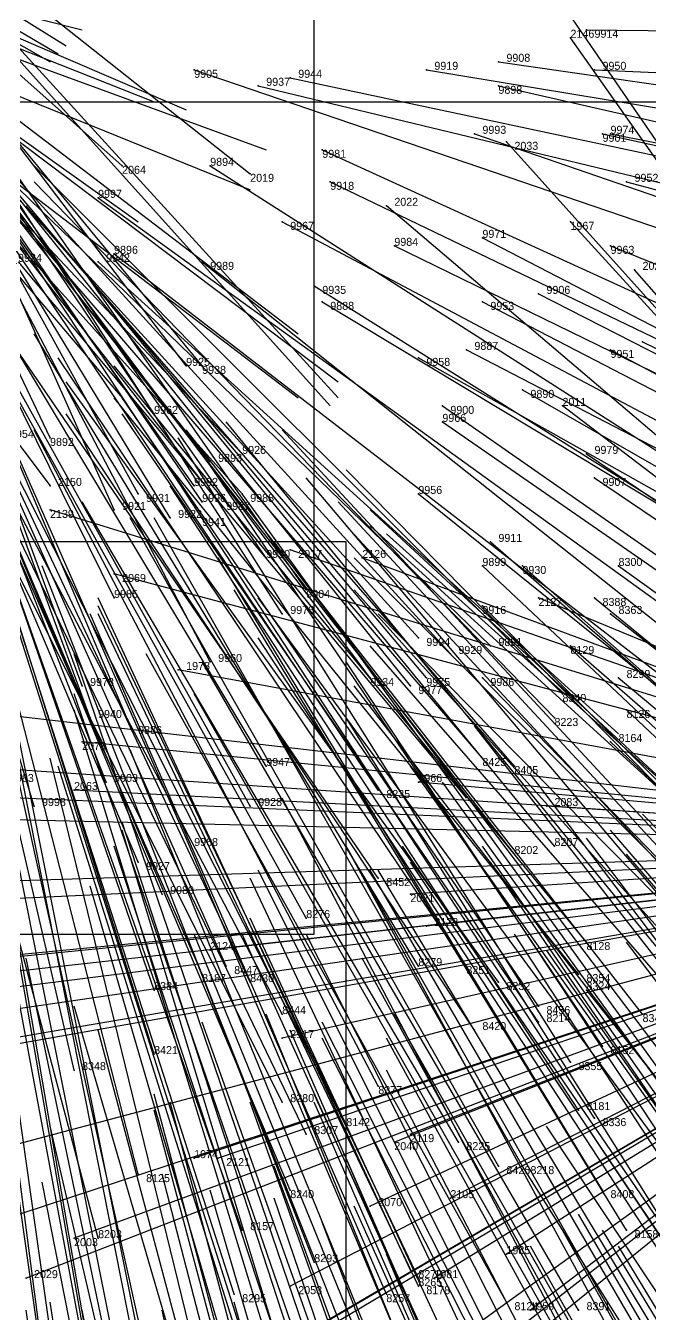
# Model space of a CAD drawing. Extents: x -0.5 to 0.59, y -0.5 to 0.59.
# Drawn here: x 0.025 to 0.103, y -0.1665 to -0.0055 of the extents above; entities that cross this region are included whole.
import ezdxf

# ---------------------------------------------------------------- set-up
doc = ezdxf.new("R2010")
doc.units = 0
for name, color, linetype in [('Clients', 3, 'CONTINUOUS'), ('Facilities', 3, 'CONTINUOUS'), ('Facilities_lines', 3, 'CONTINUOUS'), ('Min_max_boxes', 1, 'CONTINUOUS'), ('Normals', 1, 'CONTINUOUS'), ('Source_points', 5, 'CONTINUOUS'), ('Text', 3, 'CONTINUOUS')]:
    doc.layers.add(name, color=color, linetype=linetype)

msp = doc.modelspace()

# ---------------------------------------------------------------- linework, layer by layer
at = {"layer": 'Clients', "color": 5}
for p in [(0.093, -0.007, -1.25), (0.085, -0.02, -1.25), (0.037, -0.023, -1.25), (0.053, -0.024, -1.25), (0.07, -0.028, -1.25), (0.093, -0.03, -1.25), (0.101, -0.036, -1.25), (0.092, -0.053, -1.25), (0.028, -0.063, -1.25), (0.028, -0.066, -1.25), (0.058, -0.071, -1.25), (0.067, -0.072, -1.25), (0.036, -0.074, -1.25), (0.089, -0.077, -1.25), (0.044, -0.086, -1.25), (0.032, -0.095, -1.25), (0.031, -0.101, -1.25), (0.074, -0.1, -1.25), (0.09, -0.103, -1.25), (0.073, -0.114, -1.25), (0.075, -0.118, -1.25), (0.048, -0.121, -1.25), (0.057, -0.132, -1.25), (0.073, -0.144, -1.25), (0.071, -0.145, -1.25), (0.046, -0.147, -1.25), (0.049, -0.147, -1.25), (0.078, -0.152, -1.25), (0.068, -0.153, -1.25), (0.031, -0.157, -1.25), (0.085, -0.159, -1.25), (0.025, -0.162, -1.25), (0.076, -0.162, -1.25), (0.058, -0.163, -1.25), (0.088, -0.166, -1.25)]:
    msp.add_point(p, dxfattribs=at)
at = {"layer": 'Facilities', "color": 3}
for p in [(0.095, -0.006, -0.238), (0.046, -0.011, -0.118), (0.075, -0.011, -0.191), (0.084, -0.01, -0.212), (0.096, -0.011, -0.242), (0.058, -0.012, -0.149), (0.054, -0.013, -0.14), (0.084, -0.013, -0.212), (0.081, -0.019, -0.209), (0.097, -0.019, -0.246), (0.098, -0.019, -0.249), (0.062, -0.021, -0.163), (0.048, -0.023, -0.132), (0.063, -0.025, -0.17), (0.1, -0.025, -0.258), (0.034, -0.027, -0.108), (0.057, -0.03, -0.161), (0.082, -0.032, -0.218), (0.071, -0.033, -0.194), (0.098, -0.033, -0.258), (0.034, -0.035, -0.122), (0.036, -0.034, -0.123), (0.047, -0.035, -0.148), (0.061, -0.038, -0.181), (0.062, -0.04, -0.185), (0.082, -0.04, -0.228), (0.089, -0.039, -0.244), (0.102, -0.045, -0.28), (0.08, -0.046, -0.231), (0.098, -0.046, -0.27), (0.045, -0.048, -0.164), (0.047, -0.048, -0.168), (0.074, -0.047, -0.22), (0.087, -0.051, -0.253), (0.077, -0.053, -0.235), (0.041, -0.054, -0.169), (0.077, -0.055, -0.235), (0.028, -0.057, -0.159), (0.052, -0.059, -0.195), (0.095, -0.059, -0.28), (0.048, -0.06, -0.192), (0.096, -0.062, -0.286), (0.039, -0.064, -0.188), (0.046, -0.063, -0.195), (0.052, -0.064, -0.207), (0.074, -0.064, -0.244), (0.036, -0.066, -0.188), (0.047, -0.065, -0.199), (0.049, -0.065, -0.204), (0.043, -0.067, -0.199), (0.047, -0.067, -0.205), (0.083, -0.07, -0.272), (0.055, -0.072, -0.226), (0.082, -0.073, -0.274), (0.087, -0.073, -0.284), (0.099, -0.073, -0.307), (0.036, -0.077, -0.212), (0.06, -0.076, -0.242), (0.096, -0.077, -0.308), (0.082, -0.078, -0.283), (0.057, -0.079, -0.244), (0.098, -0.079, -0.314), (0.074, -0.082, -0.278), (0.083, -0.083, -0.294), (0.093, -0.083, -0.312), (0.048, -0.085, -0.244), (0.078, -0.084, -0.286), (0.032, -0.088, -0.234), (0.068, -0.087, -0.277), (0.073, -0.088, -0.287), (0.075, -0.087, -0.287), (0.082, -0.087, -0.3), (0.099, -0.087, -0.329), (0.092, -0.089, -0.32), (0.1, -0.091, -0.338), (0.033, -0.092, -0.244), (0.038, -0.093, -0.253), (0.091, -0.092, -0.324), (0.098, -0.095, -0.342), (0.055, -0.098, -0.28), (0.082, -0.097, -0.317), (0.086, -0.098, -0.327), (0.035, -0.1, -0.264), (0.069, -0.101, -0.306), (0.026, -0.103, -0.266), (0.053, -0.103, -0.289), (0.045, -0.107, -0.291), (0.086, -0.109, -0.346), (0.091, -0.108, -0.352), (0.039, -0.11, -0.292), (0.069, -0.112, -0.33), (0.042, -0.114, -0.303), (0.06, -0.117, -0.328), (0.095, -0.12, -0.383), (0.05, -0.123, -0.332), (0.074, -0.123, -0.358), (0.08, -0.123, -0.367), (0.047, -0.124, -0.332), (0.053, -0.125, -0.339), (0.084, -0.125, -0.377), (0.094, -0.124, -0.39), (0.041, -0.126, -0.331), (0.095, -0.126, -0.393), (0.089, -0.128, -0.391), (0.057, -0.129, -0.352), (0.089, -0.13, -0.394), (0.102, -0.129, -0.411), (0.081, -0.131, -0.385), (0.097, -0.133, -0.412), (0.041, -0.134, -0.349), (0.093, -0.135, -0.41), (0.031, -0.136, -0.348), (0.069, -0.138, -0.385), (0.057, -0.14, -0.378), (0.094, -0.141, -0.424), (0.065, -0.143, -0.392), (0.096, -0.142, -0.429), (0.06, -0.144, -0.39), (0.079, -0.145, -0.414), (0.084, -0.148, -0.426), (0.087, -0.148, -0.43), (0.039, -0.149, -0.386), (0.058, -0.151, -0.404), (0.097, -0.151, -0.45), (0.052, -0.156, -0.411), (0.1, -0.156, -0.464), (0.034, -0.157, -0.401), (0.061, -0.16, -0.427), (0.073, -0.161, -0.443), (0.074, -0.162, -0.446), (0.051, -0.164, -0.43), (0.07, -0.164, -0.446), (0.074, -0.163, -0.448), (0.085, -0.165, -0.465), (0.094, -0.166, -0.477)]:
    msp.add_point(p, dxfattribs=at)
at = {"layer": 'Facilities_lines', "color": 3}
for p, q in [((-0.082, 0.083, -1.25), (0.053, -0.024, -1.25)), ((-0.082, 0.083, -1.25), (0.037, -0.023, -1.25)), ((-0.082, 0.083, -1.25), (0.028, -0.063, -1.25)), ((0.164, -0.108, -1.25), (0.086, 0.006, -1.25)), ((0.164, -0.108, -1.25), (0.093, -0.007, -1.25)), ((0.164, -0.108, -1.25), (0.085, -0.02, -1.25)), ((0.164, -0.108, -1.25), (0.07, -0.028, -1.25)), ((0.164, -0.108, -1.25), (0.093, -0.03, -1.25)), ((0.164, -0.108, -1.25), (0.101, -0.036, -1.25)), ((0.164, -0.108, -1.25), (0.092, -0.053, -1.25)), ((0.164, -0.108, -1.25), (0.028, -0.066, -1.25)), ((0.164, -0.108, -1.25), (0.058, -0.071, -1.25)), ((0.164, -0.108, -1.25), (0.067, -0.072, -1.25)), ((0.164, -0.108, -1.25), (0.036, -0.074, -1.25)), ((0.164, -0.108, -1.25), (0.089, -0.077, -1.25)), ((0.164, -0.108, -1.25), (0.044, -0.086, -1.25)), ((0.164, -0.108, -1.25), (0.017, -0.091, -1.25)), ((0.164, -0.108, -1.25), (0.032, -0.095, -1.25)), ((0.164, -0.108, -1.25), (0.002, -0.097, -1.25)), ((0.164, -0.108, -1.25), (0, -0.101, -1.25)), ((0.164, -0.108, -1.25), (0.031, -0.101, -1.25)), ((0.164, -0.108, -1.25), (0.074, -0.1, -1.25)), ((0.164, -0.108, -1.25), (0.09, -0.103, -1.25)), ((0.164, -0.108, -1.25), (-0.007, -0.104, -1.25)), ((0.164, -0.108, -1.25), (-0.029, -0.114, -1.25)), ((0.164, -0.108, -1.25), (-0.024, -0.129, -1.25)), ((0.164, -0.108, -1.25), (-0.011, -0.125, -1.25)), ((0.164, -0.108, -1.25), (-0.011, -0.13, -1.25)), ((0.164, -0.108, -1.25), (-0.006, -0.138, -1.25)), ((0.164, -0.108, -1.25), (-0.006, -0.137, -1.25)), ((0.164, -0.108, -1.25), (-0.001, -0.132, -1.25)), ((0.164, -0.108, -1.25), (0.002, -0.124, -1.25)), ((0.164, -0.108, -1.25), (0.006, -0.15, -1.25)), ((0.164, -0.108, -1.25), (0.012, -0.158, -1.25)), ((0.164, -0.108, -1.25), (0.015, -0.115, -1.25)), ((0.164, -0.108, -1.25), (0.025, -0.162, -1.25)), ((0.164, -0.108, -1.25), (0.031, -0.157, -1.25)), ((0.164, -0.108, -1.25), (0.045, -0.194, -1.25)), ((0.164, -0.108, -1.25), (0.046, -0.147, -1.25)), ((0.164, -0.108, -1.25), (0.046, -0.177, -1.25)), ((0.164, -0.108, -1.25), (0.047, -0.199, -1.25)), ((0.164, -0.108, -1.25), (0.048, -0.121, -1.25)), ((0.164, -0.108, -1.25), (0.049, -0.147, -1.25)), ((0.164, -0.108, -1.25), (0.053, -0.173, -1.25)), ((0.164, -0.108, -1.25), (0.057, -0.132, -1.25)), ((0.164, -0.108, -1.25), (0.058, -0.163, -1.25)), ((0.164, -0.108, -1.25), (0.063, -0.168, -1.25)), ((0.164, -0.108, -1.25), (0.064, -0.189, -1.25)), ((0.164, -0.108, -1.25), (0.068, -0.153, -1.25)), ((0.164, -0.108, -1.25), (0.071, -0.145, -1.25)), ((0.164, -0.108, -1.25), (0.073, -0.114, -1.25)), ((0.164, -0.108, -1.25), (0.073, -0.144, -1.25)), ((0.164, -0.108, -1.25), (0.075, -0.118, -1.25)), ((0.164, -0.108, -1.25), (0.076, -0.162, -1.25)), ((0.164, -0.108, -1.25), (0.078, -0.152, -1.25)), ((0.164, -0.108, -1.25), (0.085, -0.159, -1.25)), ((0.164, -0.108, -1.25), (0.088, -0.166, -1.25))]:
    msp.add_line(p, q, dxfattribs=at)
at = {"layer": 'Min_max_boxes', "color": 1}
for p, q in [((0.061, -0.119, -1.25), (0.061, 0.278, -1.25)), ((0.061, -0.119, -1.25), (0.061, 0.278, -1.25)), ((0.065, -0.07, -1.25), (-0.306, -0.07, -1.25)), ((0.065, -0.07, -1.25), (-0.306, -0.07, -1.25)), ((0.065, -0.399, -1.25), (0.065, -0.07, -1.25)), ((0.065, -0.399, -1.25), (0.065, -0.07, -1.25)), ((0.065, -0.07, -1.25), (0.065, -0.07, -1.25)), ((-0.213, -0.119, -1.25), (0.061, -0.119, -1.25)), ((-0.213, -0.119, -1.25), (0.061, -0.119, -1.25)), ((0.061, -0.119, -1.25), (0.061, -0.119, -1.25))]:
    msp.add_line(p, q, dxfattribs=at)
at = {"layer": 'Normals', "color": 1}
for p, q in [((-0.049, 0.041, -0.159), (0.03, -0.008, -0.197)), ((-0.051, 0.038, -0.16), (0.029, -0.009, -0.197)), ((-0.053, 0.036, -0.161), (0.028, -0.01, -0.197)), ((0.028, -0.057, -0.159), (-0.011, 0.025, -0.201)), ((0.045, -0.048, -0.164), (-0.009, 0.023, -0.21)), ((-0.034, 0.022, -0.101), (0.039, -0.03, -0.145)), ((-0.039, 0.02, -0.11), (0.045, -0.016, -0.15)), ((0.047, -0.048, -0.168), (-0.009, 0.02, -0.214)), ((0.041, -0.054, -0.169), (-0.009, 0.02, -0.214)), ((-0.045, 0.019, -0.122), (0.041, -0.015, -0.16)), ((0.036, -0.066, -0.188), (-0.001, 0.017, -0.23)), ((0, 0.017, -0.042), (0.063, -0.053, -0.077)), ((0.001, 0.017, -0.042), (0.064, -0.052, -0.077)), ((-0.056, 0.016, -0.146), (0.032, -0.006, -0.188)), ((-0.02, 0.015, -0.063), (0.037, -0.052, -0.109)), ((0.039, -0.064, -0.188), (-0.005, 0.016, -0.228)), ((0.048, -0.06, -0.192), (-0.009, 0.012, -0.232)), ((0.046, -0.063, -0.195), (-0.007, 0.012, -0.235)), ((0.043, -0.067, -0.199), (-0.005, 0.012, -0.238)), ((-0.013, 0.011, -0.043), (0.059, -0.044, -0.085)), ((0.047, -0.065, -0.199), (-0.005, 0.011, -0.239)), ((0.047, -0.067, -0.205), (-0.004, 0.01, -0.243)), ((-0.027, 0.009, -0.07), (0.055, -0.021, -0.12)), ((0.052, -0.059, -0.195), (-0.011, 0.008, -0.235)), ((0.049, -0.065, -0.204), (-0.008, 0.008, -0.24)), ((-0.026, 0.006, -0.067), (0.053, -0.026, -0.119)), ((0.052, -0.064, -0.207), (-0.01, 0.005, -0.243)), ((-0.009, 0.005, -0.026), (0.064, -0.05, -0.067)), ((0.036, -0.077, -0.212), (-0.005, 0.006, -0.249)), ((0.055, -0.072, -0.226), (0.001, 0.005, -0.262)), ((-0.013, 0.003, -0.034), (0.059, -0.052, -0.076)), ((0.06, -0.076, -0.242), (0.007, 0, -0.279)), ((0.032, -0.088, -0.234), (0, -0.001, -0.272)), ((0.057, -0.079, -0.244), (0.007, -0.001, -0.281)), ((0.048, -0.085, -0.244), (0.005, -0.003, -0.281)), ((0.033, -0.092, -0.244), (0.001, -0.005, -0.282)), ((0.095, -0.006, -0.238), (0.187, -0.007, -0.199)), ((0.038, -0.093, -0.253), (0.002, -0.008, -0.29)), ((0.093, -0.007, -1.25), (0.093, -0.007, -1.15)), ((0.046, -0.011, -0.118), (0.128, -0.039, -0.069)), ((0.075, -0.011, -0.191), (0.166, -0.026, -0.15)), ((0.084, -0.01, -0.212), (0.174, -0.023, -0.171)), ((0.096, -0.011, -0.242), (0.19, -0.015, -0.206)), ((0.058, -0.012, -0.149), (0.147, -0.031, -0.106)), ((0.026, -0.103, -0.266), (-0.001, -0.014, -0.301)), ((0.035, -0.1, -0.264), (0.001, -0.013, -0.3)), ((0.068, -0.087, -0.277), (0.013, -0.014, -0.315)), ((0.054, -0.013, -0.14), (0.141, -0.034, -0.094)), ((0.084, -0.013, -0.212), (0.172, -0.033, -0.169)), ((0.074, -0.082, -0.278), (0.013, -0.015, -0.318)), ((0.078, -0.084, -0.286), (0.016, -0.016, -0.326)), ((0.017, -0.015, -0.056), (0.112, -0.015, -0.027)), ((0.075, -0.087, -0.287), (0.016, -0.017, -0.327)), ((0.073, -0.088, -0.287), (0.016, -0.017, -0.328)), ((0.055, -0.098, -0.28), (0.007, -0.018, -0.318)), ((0.083, -0.083, -0.294), (0.017, -0.019, -0.332)), ((0.081, -0.019, -0.209), (0.168, -0.049, -0.168)), ((0.097, -0.019, -0.246), (0.188, -0.039, -0.21)), ((0.098, -0.019, -0.249), (0.189, -0.037, -0.213)), ((0.085, -0.02, -1.25), (0.085, -0.02, -1.15)), ((0.053, -0.103, -0.289), (0.008, -0.022, -0.327)), ((0.062, -0.021, -0.163), (0.145, -0.059, -0.122)), ((0.045, -0.107, -0.291), (0.008, -0.023, -0.329)), ((0.092, -0.089, -0.32), (0.026, -0.023, -0.357)), ((0.037, -0.023, -1.25), (0.037, -0.023, -1.15)), ((0.048, -0.023, -0.132), (0.12, -0.069, -0.081)), ((0.053, -0.024, -1.25), (0.053, -0.024, -1.15)), ((0.039, -0.11, -0.292), (0.003, -0.025, -0.331)), ((0.069, -0.101, -0.306), (0.018, -0.025, -0.345)), ((0.091, -0.092, -0.324), (0.026, -0.025, -0.36)), ((0.063, -0.025, -0.17), (0.146, -0.065, -0.13)), ((0.1, -0.025, -0.258), (0.19, -0.049, -0.222)), ((0.082, -0.097, -0.317), (0.021, -0.026, -0.353)), ((0.034, -0.027, -0.108), (0.106, -0.079, -0.063)), ((0.042, -0.114, -0.303), (0.006, -0.028, -0.341)), ((0.086, -0.098, -0.327), (0.025, -0.028, -0.362)), ((0.07, -0.028, -1.25), (0.07, -0.028, -1.15)), ((0.057, -0.03, -0.161), (0.138, -0.073, -0.12)), ((0.093, -0.03, -1.25), (0.093, -0.03, -1.15)), ((0.082, -0.032, -0.218), (0.163, -0.074, -0.179)), ((0.071, -0.033, -0.194), (0.153, -0.073, -0.156)), ((0.098, -0.033, -0.258), (0.184, -0.068, -0.221)), ((0.024, -0.035, -0.105), (0.08, -0.102, -0.057)), ((0.034, -0.035, -0.122), (0.099, -0.094, -0.074)), ((0.036, -0.034, -0.123), (0.106, -0.088, -0.076)), ((0.047, -0.035, -0.148), (0.115, -0.089, -0.098)), ((0.06, -0.117, -0.328), (0.015, -0.036, -0.366)), ((0.069, -0.112, -0.33), (0.017, -0.036, -0.367)), ((0.086, -0.109, -0.346), (0.029, -0.036, -0.385)), ((0.091, -0.108, -0.352), (0.032, -0.036, -0.39)), ((0.101, -0.036, -1.25), (0.101, -0.036, -1.15)), ((0.061, -0.038, -0.181), (0.139, -0.087, -0.141)), ((0.047, -0.124, -0.332), (0.01, -0.04, -0.372)), ((0.041, -0.126, -0.331), (0.011, -0.039, -0.37)), ((0.05, -0.123, -0.332), (0.013, -0.04, -0.372)), ((0.062, -0.04, -0.185), (0.14, -0.087, -0.143)), ((0.082, -0.04, -0.228), (0.163, -0.082, -0.187)), ((0.089, -0.039, -0.244), (0.171, -0.081, -0.203)), ((0.053, -0.125, -0.339), (0.014, -0.042, -0.378)), ((0.031, -0.136, -0.348), (0.01, -0.045, -0.385)), ((0.041, -0.134, -0.349), (0.013, -0.045, -0.387)), ((0.074, -0.123, -0.358), (0.026, -0.044, -0.397)), ((0.102, -0.045, -0.28), (0.186, -0.086, -0.243)), ((0.08, -0.046, -0.231), (0.161, -0.088, -0.19)), ((0.098, -0.046, -0.27), (0.179, -0.089, -0.231)), ((0.057, -0.129, -0.352), (0.014, -0.047, -0.389)), ((0.08, -0.123, -0.367), (0.029, -0.047, -0.407)), ((0.095, -0.12, -0.383), (0.036, -0.048, -0.42)), ((0.074, -0.047, -0.22), (0.154, -0.092, -0.181)), ((0.084, -0.125, -0.377), (0.03, -0.05, -0.416)), ((0.087, -0.051, -0.253), (0.167, -0.097, -0.213)), ((0.094, -0.124, -0.39), (0.036, -0.052, -0.428)), ((0.089, -0.128, -0.391), (0.037, -0.052, -0.429)), ((0.077, -0.053, -0.235), (0.153, -0.106, -0.196)), ((0.092, -0.053, -1.25), (0.092, -0.053, -1.15)), ((0.081, -0.131, -0.385), (0.03, -0.054, -0.423)), ((0.089, -0.13, -0.394), (0.037, -0.054, -0.432)), ((0.069, -0.138, -0.385), (0.026, -0.056, -0.424)), ((0.097, -0.133, -0.412), (0.045, -0.056, -0.45)), ((0.102, -0.129, -0.411), (0.045, -0.056, -0.449)), ((0.109, -0.127, -0.417), (0.05, -0.055, -0.455)), ((0.12, -0.124, -0.431), (0.057, -0.056, -0.469)), ((0.077, -0.055, -0.235), (0.152, -0.107, -0.196)), ((0.093, -0.135, -0.41), (0.044, -0.057, -0.448)), ((0.057, -0.14, -0.378), (0.016, -0.058, -0.417)), ((0.039, -0.149, -0.386), (0.016, -0.059, -0.422)), ((0.095, -0.059, -0.28), (0.172, -0.111, -0.243)), ((0.06, -0.144, -0.39), (0.02, -0.061, -0.428)), ((0.065, -0.143, -0.392), (0.023, -0.06, -0.431)), ((0.13, -0.127, -0.454), (0.065, -0.061, -0.492)), ((0.12, -0.133, -0.448), (0.06, -0.062, -0.485)), ((0.096, -0.062, -0.286), (0.173, -0.114, -0.248)), ((0.028, -0.063, -1.25), (0.028, -0.063, -1.15)), ((0.094, -0.141, -0.424), (0.043, -0.063, -0.461)), ((0.096, -0.142, -0.429), (0.045, -0.064, -0.466)), ((0.107, -0.14, -0.44), (0.052, -0.064, -0.476)), ((0.074, -0.064, -0.244), (0.146, -0.122, -0.206)), ((0.058, -0.151, -0.404), (0.022, -0.066, -0.442)), ((0.028, -0.066, -1.25), (0.028, -0.066, -1.15)), ((0.079, -0.145, -0.414), (0.032, -0.065, -0.451)), ((0.127, -0.133, -0.46), (0.064, -0.065, -0.497)), ((0.136, -0.129, -0.469), (0.068, -0.066, -0.507)), ((0.034, -0.157, -0.401), (0.01, -0.067, -0.439)), ((0.084, -0.148, -0.426), (0.038, -0.067, -0.463)), ((0.087, -0.148, -0.43), (0.041, -0.067, -0.467)), ((0.052, -0.156, -0.411), (0.021, -0.068, -0.448)), ((0.128, -0.136, -0.466), (0.065, -0.068, -0.503)), ((0.136, -0.13, -0.471), (0.068, -0.068, -0.509)), ((0.139, -0.131, -0.478), (0.07, -0.069, -0.516)), ((0.112, -0.144, -0.456), (0.056, -0.07, -0.492)), ((0.083, -0.07, -0.272), (0.152, -0.13, -0.231)), ((0.097, -0.151, -0.45), (0.049, -0.072, -0.486)), ((0.058, -0.071, -1.25), (0.058, -0.071, -1.15)), ((0.132, -0.138, -0.476), (0.066, -0.072, -0.514)), ((0.067, -0.072, -1.25), (0.067, -0.072, -1.15)), ((0.061, -0.16, -0.427), (0.027, -0.073, -0.465)), ((0.036, -0.074, -1.25), (0.036, -0.074, -1.15)), ((0.082, -0.073, -0.274), (0.149, -0.136, -0.234)), ((0.087, -0.073, -0.284), (0.156, -0.134, -0.245)), ((0.099, -0.073, -0.307), (0.174, -0.127, -0.27)), ((0.051, -0.164, -0.43), (0.023, -0.077, -0.47)), ((0.073, -0.161, -0.443), (0.034, -0.077, -0.479)), ((0.1, -0.156, -0.464), (0.051, -0.076, -0.499)), ((0.109, -0.152, -0.469), (0.054, -0.077, -0.505)), ((0.128, -0.145, -0.484), (0.066, -0.076, -0.522)), ((0.089, -0.077, -1.25), (0.089, -0.077, -1.15)), ((0.096, -0.077, -0.308), (0.168, -0.136, -0.271)), ((0.074, -0.162, -0.446), (0.034, -0.078, -0.482)), ((0.082, -0.078, -0.283), (0.147, -0.143, -0.244)), ((0.07, -0.164, -0.446), (0.033, -0.079, -0.482)), ((0.074, -0.163, -0.448), (0.034, -0.079, -0.484)), ((0.134, -0.145, -0.493), (0.069, -0.079, -0.531)), ((0.098, -0.079, -0.314), (0.171, -0.136, -0.277)), ((0.052, -0.169, -0.443), (0.024, -0.081, -0.48)), ((0.105, -0.16, -0.479), (0.054, -0.082, -0.515)), ((0.129, -0.153, -0.5), (0.068, -0.083, -0.537)), ((0.093, -0.083, -0.312), (0.163, -0.144, -0.274)), ((0.061, -0.172, -0.455), (0.031, -0.084, -0.494)), ((0.085, -0.165, -0.465), (0.04, -0.084, -0.501)), ((0.094, -0.166, -0.477), (0.047, -0.085, -0.512)), ((0.116, -0.162, -0.498), (0.065, -0.085, -0.537)), ((0.041, -0.176, -0.452), (0.021, -0.086, -0.491)), ((0.044, -0.086, -1.25), (0.044, -0.086, -1.15)), ((0.123, -0.162, -0.508), (0.066, -0.088, -0.544)), ((0.082, -0.087, -0.3), (0.147, -0.154, -0.263)), ((0.099, -0.087, -0.329), (0.171, -0.147, -0.294)), ((0.061, -0.176, -0.466), (0.031, -0.089, -0.504)), ((0.092, -0.17, -0.483), (0.046, -0.089, -0.52)), ((0.058, -0.179, -0.472), (0.031, -0.091, -0.51)), ((0.1, -0.091, -0.338), (0.168, -0.155, -0.302)), ((0.114, -0.17, -0.512), (0.065, -0.092, -0.551)), ((0.138, -0.166, -0.54), (0.081, -0.093, -0.578)), ((0.042, -0.184, -0.473), (0.024, -0.094, -0.512)), ((0.032, -0.095, -1.25), (0.032, -0.095, -1.15)), ((0.073, -0.182, -0.491), (0.038, -0.096, -0.528)), ((0.098, -0.095, -0.342), (0.166, -0.159, -0.305)), ((0.042, -0.188, -0.481), (0.024, -0.097, -0.519)), ((0.05, -0.187, -0.484), (0.028, -0.097, -0.522)), ((0.057, -0.187, -0.489), (0.029, -0.098, -0.526)), ((0.127, -0.174, -0.538), (0.073, -0.098, -0.576)), ((0.144, -0.173, -0.563), (0.088, -0.099, -0.599)), ((0.04, -0.19, -0.487), (0.022, -0.1, -0.525)), ((0.031, -0.101, -1.25), (0.031, -0.101, -1.15)), ((0.074, -0.1, -1.25), (0.074, -0.1, -1.15)), ((0.131, -0.175, -0.548), (0.077, -0.1, -0.585)), ((0.03, -0.194, -0.49), (0.018, -0.102, -0.528)), ((0.1, -0.184, -0.523), (0.057, -0.102, -0.561)), ((0.09, -0.103, -1.25), (0.09, -0.103, -1.15)), ((0.166, -0.17, -0.595), (0.102, -0.104, -0.633)), ((0.066, -0.194, -0.511), (0.037, -0.105, -0.548)), ((0.064, -0.195, -0.512), (0.037, -0.106, -0.549)), ((0.158, -0.176, -0.592), (0.098, -0.106, -0.63)), ((0.081, -0.192, -0.522), (0.045, -0.107, -0.559)), ((0.151, -0.181, -0.59), (0.095, -0.107, -0.627)), ((0.038, -0.201, -0.51), (0.022, -0.108, -0.546)), ((0.065, -0.196, -0.518), (0.036, -0.108, -0.555)), ((0.109, -0.189, -0.546), (0.065, -0.108, -0.584)), ((0.111, -0.189, -0.547), (0.065, -0.108, -0.585)), ((0.124, -0.184, -0.555), (0.072, -0.108, -0.593)), ((0.135, -0.184, -0.571), (0.082, -0.108, -0.608)), ((0.16, -0.179, -0.6), (0.1, -0.109, -0.638)), ((0.038, -0.202, -0.513), (0.022, -0.11, -0.55)), ((0.095, -0.193, -0.538), (0.054, -0.111, -0.577)), ((0.115, -0.192, -0.558), (0.068, -0.111, -0.596)), ((0.117, -0.191, -0.559), (0.069, -0.111, -0.596)), ((0.125, -0.188, -0.563), (0.073, -0.11, -0.6)), ((0.135, -0.186, -0.576), (0.083, -0.11, -0.613)), ((0.033, -0.204, -0.516), (0.02, -0.112, -0.553)), ((0.092, -0.195, -0.539), (0.053, -0.112, -0.578)), ((0.059, -0.202, -0.526), (0.033, -0.113, -0.563)), ((0.073, -0.114, -1.25), (0.073, -0.114, -1.15)), ((0.039, -0.207, -0.527), (0.022, -0.116, -0.563)), ((0.092, -0.201, -0.552), (0.053, -0.117, -0.591)), ((0.079, -0.205, -0.55), (0.045, -0.119, -0.588)), ((0.081, -0.205, -0.55), (0.046, -0.119, -0.587)), ((0.09, -0.203, -0.555), (0.052, -0.119, -0.593)), ((0.102, -0.202, -0.565), (0.06, -0.119, -0.603)), ((0.075, -0.118, -1.25), (0.075, -0.118, -1.15)), ((0.137, -0.197, -0.601), (0.086, -0.119, -0.637)), ((0.156, -0.194, -0.623), (0.1, -0.12, -0.66)), ((0.044, -0.213, -0.544), (0.025, -0.122, -0.581)), ((0.048, -0.121, -1.25), (0.048, -0.121, -1.15)), ((0.112, -0.204, -0.582), (0.067, -0.122, -0.618)), ((0.144, -0.198, -0.611), (0.09, -0.121, -0.647)), ((0.095, -0.126, -0.393), (0.152, -0.198, -0.355)), ((0.057, -0.217, -0.561), (0.031, -0.128, -0.598)), ((0.078, -0.217, -0.576), (0.047, -0.13, -0.614)), ((0.09, -0.215, -0.583), (0.055, -0.129, -0.62)), ((0.104, -0.213, -0.593), (0.062, -0.13, -0.629)), ((0.117, -0.21, -0.601), (0.071, -0.129, -0.638)), ((0.058, -0.221, -0.571), (0.034, -0.131, -0.608)), ((0.057, -0.132, -1.25), (0.057, -0.132, -1.15)), ((0.095, -0.216, -0.59), (0.058, -0.131, -0.628)), ((0.104, -0.215, -0.597), (0.062, -0.132, -0.633)), ((0.115, -0.214, -0.607), (0.07, -0.132, -0.643)), ((0.113, -0.219, -0.615), (0.07, -0.136, -0.651)), ((0.035, -0.229, -0.579), (0.022, -0.137, -0.616)), ((0.142, -0.213, -0.641), (0.091, -0.137, -0.679)), ((0.065, -0.229, -0.594), (0.041, -0.139, -0.631)), ((0.067, -0.23, -0.598), (0.043, -0.14, -0.636)), ((0.084, -0.227, -0.606), (0.053, -0.14, -0.643)), ((0.1, -0.224, -0.613), (0.061, -0.139, -0.649)), ((0.098, -0.225, -0.614), (0.061, -0.14, -0.65)), ((0.065, -0.231, -0.599), (0.041, -0.141, -0.637)), ((0.049, -0.233, -0.596), (0.028, -0.143, -0.634)), ((0.141, -0.22, -0.654), (0.09, -0.143, -0.692)), ((0.073, -0.144, -1.25), (0.073, -0.144, -1.15)), ((0.071, -0.145, -1.25), (0.071, -0.145, -1.15)), ((0.046, -0.147, -1.25), (0.046, -0.147, -1.15)), ((0.049, -0.147, -1.25), (0.049, -0.147, -1.15)), ((0.088, -0.235, -0.628), (0.056, -0.148, -0.665)), ((0.102, -0.232, -0.634), (0.065, -0.147, -0.671)), ((0.136, -0.226, -0.66), (0.087, -0.148, -0.698)), ((0.065, -0.238, -0.618), (0.042, -0.149, -0.656)), ((0.045, -0.241, -0.613), (0.027, -0.15, -0.65)), ((0.074, -0.24, -0.629), (0.048, -0.151, -0.666)), ((0.086, -0.24, -0.638), (0.056, -0.152, -0.674)), ((0.078, -0.152, -1.25), (0.078, -0.152, -1.15)), ((0.104, -0.238, -0.65), (0.066, -0.153, -0.687)), ((0.068, -0.153, -1.25), (0.068, -0.153, -1.15)), ((0.14, -0.233, -0.68), (0.094, -0.154, -0.72)), ((0.095, -0.242, -0.651), (0.062, -0.155, -0.687)), ((0.137, -0.236, -0.682), (0.092, -0.156, -0.721)), ((0.145, -0.235, -0.691), (0.097, -0.156, -0.729)), ((0.031, -0.157, -1.25), (0.031, -0.157, -1.15)), ((0.106, -0.244, -0.666), (0.07, -0.159, -0.704)), ((0.085, -0.159, -1.25), (0.085, -0.159, -1.15)), ((0.133, -0.238, -0.682), (0.088, -0.158, -0.72)), ((0.147, -0.237, -0.698), (0.099, -0.158, -0.736)), ((0.025, -0.162, -1.25), (0.025, -0.162, -1.15)), ((0.076, -0.162, -1.25), (0.076, -0.162, -1.15)), ((0.058, -0.163, -1.25), (0.058, -0.163, -1.15)), ((0.043, -0.257, -0.652), (0.028, -0.165, -0.689)), ((0.076, -0.255, -0.664), (0.051, -0.165, -0.701)), ((0.076, -0.254, -0.663), (0.051, -0.165, -0.7)), ((0.039, -0.258, -0.652), (0.025, -0.166, -0.688)), ((0.051, -0.257, -0.655), (0.032, -0.166, -0.692)), ((0.062, -0.257, -0.661), (0.042, -0.166, -0.698)), ((0.088, -0.166, -1.25), (0.088, -0.166, -1.15))]:
    msp.add_line(p, q, dxfattribs=at)
at = {"layer": 'Source_points', "color": 5}
for p in [(0.095, -0.006, -0.238), (0.093, -0.007, -1.25), (0.046, -0.011, -0.118), (0.075, -0.011, -0.191), (0.084, -0.01, -0.212), (0.096, -0.011, -0.242), (0.058, -0.012, -0.149), (0.054, -0.013, -0.14), (0.084, -0.013, -0.212), (0.081, -0.019, -0.209), (0.097, -0.019, -0.246), (0.098, -0.019, -0.249), (0.085, -0.02, -1.25), (0.062, -0.021, -0.163), (0.037, -0.023, -1.25), (0.048, -0.023, -0.132), (0.053, -0.024, -1.25), (0.063, -0.025, -0.17), (0.1, -0.025, -0.258), (0.034, -0.027, -0.108), (0.07, -0.028, -1.25), (0.057, -0.03, -0.161), (0.093, -0.03, -1.25), (0.082, -0.032, -0.218), (0.071, -0.033, -0.194), (0.098, -0.033, -0.258), (0.034, -0.035, -0.122), (0.036, -0.034, -0.123), (0.047, -0.035, -0.148), (0.101, -0.036, -1.25), (0.061, -0.038, -0.181), (0.062, -0.04, -0.185), (0.082, -0.04, -0.228), (0.089, -0.039, -0.244), (0.102, -0.045, -0.28), (0.08, -0.046, -0.231), (0.098, -0.046, -0.27), (0.045, -0.048, -0.164), (0.047, -0.048, -0.168), (0.074, -0.047, -0.22), (0.087, -0.051, -0.253), (0.077, -0.053, -0.235), (0.092, -0.053, -1.25), (0.041, -0.054, -0.169), (0.077, -0.055, -0.235), (0.028, -0.057, -0.159), (0.052, -0.059, -0.195), (0.095, -0.059, -0.28), (0.048, -0.06, -0.192), (0.096, -0.062, -0.286), (0.028, -0.063, -1.25), (0.039, -0.064, -0.188), (0.046, -0.063, -0.195), (0.052, -0.064, -0.207), (0.074, -0.064, -0.244), (0.028, -0.066, -1.25), (0.036, -0.066, -0.188), (0.047, -0.065, -0.199), (0.049, -0.065, -0.204), (0.043, -0.067, -0.199), (0.047, -0.067, -0.205), (0.083, -0.07, -0.272), (0.055, -0.072, -0.226), (0.058, -0.071, -1.25), (0.067, -0.072, -1.25), (0.036, -0.074, -1.25), (0.082, -0.073, -0.274), (0.087, -0.073, -0.284), (0.099, -0.073, -0.307), (0.036, -0.077, -0.212), (0.06, -0.076, -0.242), (0.089, -0.077, -1.25), (0.096, -0.077, -0.308), (0.082, -0.078, -0.283), (0.057, -0.079, -0.244), (0.098, -0.079, -0.314), (0.074, -0.082, -0.278), (0.083, -0.083, -0.294), (0.093, -0.083, -0.312), (0.048, -0.085, -0.244), (0.078, -0.084, -0.286), (0.044, -0.086, -1.25), (0.032, -0.088, -0.234), (0.068, -0.087, -0.277), (0.073, -0.088, -0.287), (0.075, -0.087, -0.287), (0.082, -0.087, -0.3), (0.099, -0.087, -0.329), (0.092, -0.089, -0.32), (0.1, -0.091, -0.338), (0.033, -0.092, -0.244), (0.038, -0.093, -0.253), (0.091, -0.092, -0.324), (0.032, -0.095, -1.25), (0.098, -0.095, -0.342), (0.055, -0.098, -0.28), (0.082, -0.097, -0.317), (0.086, -0.098, -0.327), (0.031, -0.101, -1.25), (0.035, -0.1, -0.264), (0.069, -0.101, -0.306), (0.074, -0.1, -1.25), (0.026, -0.103, -0.266), (0.053, -0.103, -0.289), (0.09, -0.103, -1.25), (0.045, -0.107, -0.291), (0.086, -0.109, -0.346), (0.091, -0.108, -0.352), (0.039, -0.11, -0.292), (0.069, -0.112, -0.33), (0.042, -0.114, -0.303), (0.073, -0.114, -1.25), (0.06, -0.117, -0.328), (0.075, -0.118, -1.25), (0.095, -0.12, -0.383), (0.048, -0.121, -1.25), (0.05, -0.123, -0.332), (0.074, -0.123, -0.358), (0.08, -0.123, -0.367), (0.047, -0.124, -0.332), (0.053, -0.125, -0.339), (0.084, -0.125, -0.377), (0.094, -0.124, -0.39), (0.041, -0.126, -0.331), (0.095, -0.126, -0.393), (0.089, -0.128, -0.391), (0.057, -0.129, -0.352), (0.089, -0.13, -0.394), (0.102, -0.129, -0.411), (0.057, -0.132, -1.25), (0.081, -0.131, -0.385), (0.097, -0.133, -0.412), (0.041, -0.134, -0.349), (0.093, -0.135, -0.41), (0.031, -0.136, -0.348), (0.069, -0.138, -0.385), (0.057, -0.14, -0.378), (0.094, -0.141, -0.424), (0.065, -0.143, -0.392), (0.096, -0.142, -0.429), (0.06, -0.144, -0.39), (0.073, -0.144, -1.25), (0.071, -0.145, -1.25), (0.079, -0.145, -0.414), (0.046, -0.147, -1.25), (0.049, -0.147, -1.25), (0.084, -0.148, -0.426), (0.087, -0.148, -0.43), (0.039, -0.149, -0.386), (0.058, -0.151, -0.404), (0.097, -0.151, -0.45), (0.078, -0.152, -1.25), (0.068, -0.153, -1.25), (0.052, -0.156, -0.411), (0.1, -0.156, -0.464), (0.031, -0.157, -1.25), (0.034, -0.157, -0.401), (0.085, -0.159, -1.25), (0.061, -0.16, -0.427), (0.073, -0.161, -0.443), (0.025, -0.162, -1.25), (0.074, -0.162, -0.446), (0.076, -0.162, -1.25), (0.051, -0.164, -0.43), (0.058, -0.163, -1.25), (0.07, -0.164, -0.446), (0.074, -0.163, -0.448), (0.085, -0.165, -0.465), (0.088, -0.166, -1.25), (0.094, -0.166, -0.477)]:
    msp.add_point(p, dxfattribs=at)

# ---------------------------------------------------------------- texts
at = {"layer": 'Text', "color": 3}
for s, p in [('2146', (0.093, -0.007, -1.25)), ('9914', (0.096, -0.007, -0.238)), ('9908', (0.085, -0.01, -0.212)), ('9905', (0.046, -0.012, -0.118)), ('9944', (0.059, -0.012, -0.149)), ('9919', (0.076, -0.011, -0.191)), ('9950', (0.097, -0.011, -0.242)), ('9937', (0.055, -0.013, -0.14)), ('9898', (0.084, -0.014, -0.212)), ('9993', (0.082, -0.019, -0.209)), ('9901', (0.097, -0.02, -0.246)), ('9974', (0.098, -0.019, -0.249)), ('2033', (0.086, -0.021, -1.25)), ('9894', (0.048, -0.023, -0.132)), ('9981', (0.062, -0.022, -0.163)), ('2064', (0.037, -0.024, -1.25)), ('2019', (0.053, -0.025, -1.25)), ('9952', (0.101, -0.025, -0.258)), ('9918', (0.063, -0.026, -0.17)), ('9997', (0.034, -0.027, -0.108)), ('2022', (0.071, -0.028, -1.25)), ('9967', (0.058, -0.031, -0.161)), ('1967', (0.093, -0.031, -1.25)), ('9984', (0.071, -0.033, -0.194)), ('9971', (0.082, -0.032, -0.218)), ('9896', (0.036, -0.034, -0.123)), ('9963', (0.098, -0.034, -0.258)), ('9924', (0.024, -0.035, -0.105)), ('9942', (0.035, -0.035, -0.122)), ('9989', (0.048, -0.036, -0.148)), ('2025', (0.102, -0.036, -1.25)), ('9935', (0.062, -0.039, -0.181)), ('9906', (0.09, -0.039, -0.244)), ('9888', (0.063, -0.041, -0.185)), ('9953', (0.083, -0.041, -0.228)), ('9887', (0.081, -0.046, -0.231)), ('9951', (0.098, -0.047, -0.27)), ('9925', (0.045, -0.048, -0.164)), ('9938', (0.047, -0.049, -0.168)), ('9958', (0.075, -0.048, -0.22)), ('9890', (0.088, -0.052, -0.253)), ('9962', (0.041, -0.054, -0.169)), ('9900', (0.078, -0.054, -0.235)), ('2011', (0.092, -0.053, -1.25)), ('9966', (0.077, -0.055, -0.235)), ('9954', (0.023, -0.057, -0.152)), ('9892', (0.028, -0.058, -0.159)), ('9893', (0.049, -0.06, -0.192)), ('9926', (0.052, -0.059, -0.195)), ('9979', (0.096, -0.059, -0.28)), ('2150', (0.029, -0.063, -1.25)), ('9992', (0.046, -0.063, -0.195)), ('9907', (0.097, -0.063, -0.286)), ('9931', (0.04, -0.065, -0.188)), ('9996', (0.047, -0.065, -0.199)), ('9988', (0.053, -0.065, -0.207)), ('9956', (0.074, -0.064, -0.244)), ('2139', (0.028, -0.067, -1.25)), ('9921', (0.037, -0.066, -0.188)), ('9922', (0.044, -0.067, -0.199)), ('9987', (0.05, -0.066, -0.204)), ('9941', (0.047, -0.068, -0.205)), ('9911', (0.084, -0.07, -0.272)), ('9990', (0.055, -0.072, -0.226)), ('2017', (0.059, -0.072, -1.25)), ('2126', (0.067, -0.072, -1.25)), ('9899', (0.082, -0.073, -0.274)), ('8300', (0.099, -0.073, -0.307)), ('2069', (0.037, -0.075, -1.25)), ('9930', (0.087, -0.074, -0.284)), ('9985', (0.036, -0.077, -0.212)), ('9904', (0.06, -0.077, -0.242)), ('2127', (0.089, -0.078, -1.25)), ('8388', (0.097, -0.078, -0.308)), ('9976', (0.058, -0.079, -0.244)), ('9916', (0.082, -0.079, -0.283)), ('8363', (0.099, -0.079, -0.314)), ('9994', (0.075, -0.083, -0.278)), ('9891', (0.084, -0.083, -0.294)), ('9929', (0.079, -0.084, -0.286)), ('8129', (0.093, -0.084, -0.312)), ('1978', (0.045, -0.086, -1.25)), ('9960', (0.049, -0.085, -0.244)), ('8299', (0.1, -0.087, -0.329)), ('9978', (0.033, -0.088, -0.234)), ('9934', (0.068, -0.088, -0.277)), ('9977', (0.074, -0.089, -0.287)), ('9975', (0.075, -0.088, -0.287)), ('9986', (0.083, -0.088, -0.3)), ('8340', (0.092, -0.09, -0.32)), ('9940', (0.034, -0.092, -0.244)), ('8126', (0.1, -0.092, -0.338)), ('9886', (0.039, -0.094, -0.253)), ('8223', (0.091, -0.093, -0.324)), ('2078', (0.032, -0.096, -1.25)), ('8164', (0.099, -0.095, -0.342)), ('9947', (0.055, -0.098, -0.28)), ('8425', (0.082, -0.098, -0.317)), ('8405', (0.086, -0.099, -0.327)), ('9983', (0.023, -0.1, -0.255)), ('9903', (0.036, -0.1, -0.264)), ('1966', (0.074, -0.1, -1.25)), ('2063', (0.031, -0.101, -1.25)), ('8235', (0.07, -0.102, -0.306)), ('9998', (0.027, -0.103, -0.266)), ('9928', (0.054, -0.103, -0.289)), ('2083', (0.091, -0.103, -1.25)), ('9968', (0.046, -0.108, -0.291)), ('8207', (0.091, -0.108, -0.352)), ('8202', (0.086, -0.109, -0.346)), ('9927', (0.04, -0.111, -0.292)), ('8452', (0.07, -0.113, -0.33)), ('9980', (0.043, -0.114, -0.303)), ('2021', (0.073, -0.115, -1.25)), ('8276', (0.06, -0.117, -0.328)), ('2123', (0.076, -0.118, -1.25)), ('2124', (0.048, -0.121, -1.25)), ('8128', (0.095, -0.121, -0.383)), ('8279', (0.074, -0.123, -0.358)), ('8447', (0.051, -0.124, -0.332)), ('8251', (0.08, -0.124, -0.367)), ('8384', (0.041, -0.126, -0.331)), ('8187', (0.047, -0.125, -0.332)), ('8430', (0.053, -0.125, -0.339)), ('8232', (0.085, -0.126, -0.377)), ('8354', (0.095, -0.125, -0.39)), ('8324', (0.095, -0.126, -0.393)), ('8444', (0.057, -0.129, -0.352)), ('8456', (0.09, -0.129, -0.391)), ('8420', (0.082, -0.131, -0.385)), ('8214', (0.09, -0.13, -0.394)), ('8342', (0.102, -0.13, -0.411)), ('2117', (0.058, -0.132, -1.25)), ('8421', (0.041, -0.134, -0.349)), ('8152', (0.098, -0.134, -0.412)), ('8348', (0.032, -0.136, -0.348)), ('8355', (0.094, -0.136, -0.41)), ('8377', (0.069, -0.139, -0.385)), ('8280', (0.058, -0.14, -0.378)), ('8181', (0.095, -0.141, -0.424)), ('8307', (0.061, -0.144, -0.39)), ('8142', (0.065, -0.143, -0.392)), ('8336', (0.097, -0.143, -0.429)), ('2119', (0.073, -0.145, -1.25)), ('1974', (0.046, -0.147, -1.25)), ('2040', (0.071, -0.146, -1.25)), ('8225', (0.08, -0.146, -0.414)), ('2121', (0.05, -0.148, -1.25)), ('8426', (0.085, -0.149, -0.426)), ('8218', (0.088, -0.149, -0.43)), ('8125', (0.04, -0.15, -0.386)), ('8240', (0.058, -0.152, -0.404)), ('2105', (0.078, -0.152, -1.25)), ('8408', (0.098, -0.152, -0.45)), ('2070', (0.069, -0.153, -1.25)), ('8203', (0.034, -0.157, -0.401)), ('8157', (0.053, -0.156, -0.411)), ('8158', (0.101, -0.157, -0.464)), ('2003', (0.031, -0.158, -1.25)), ('8293', (0.061, -0.16, -0.427)), ('1985', (0.085, -0.159, -1.25)), ('2029', (0.026, -0.162, -1.25)), ('8273', (0.074, -0.162, -0.443)), ('1981', (0.076, -0.162, -1.25)), ('8265', (0.074, -0.163, -0.446)), ('8295', (0.052, -0.165, -0.43)), ('2053', (0.059, -0.164, -1.25)), ('8257', (0.07, -0.165, -0.446)), ('8178', (0.075, -0.164, -0.448)), ('8124', (0.086, -0.166, -0.465)), ('1959', (0.088, -0.166, -1.25)), ('8391', (0.095, -0.166, -0.477))]:
    msp.add_text(s, height=0.001, dxfattribs=at).set_placement(p)

doc.saveas('drawing.dxf')
